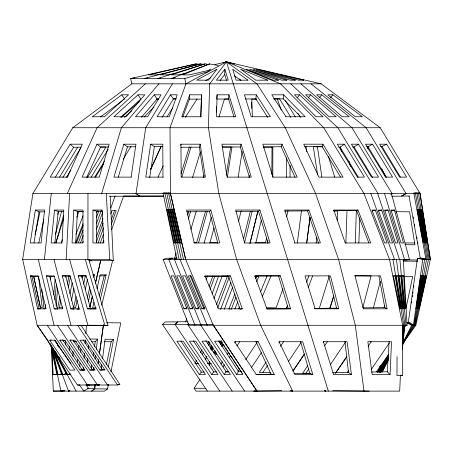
<?xml version="1.0" encoding="UTF-8"?>
<svg xmlns="http://www.w3.org/2000/svg" width="453" height="453" viewBox="0 0 453 453"><rect width="100%" height="100%" fill="white"/><g stroke="black" fill="none" stroke-linecap="round" stroke-linejoin="round"><path stroke-width="0.68" d="M88.68 260.826L91.489 260.809L87.922 259.422L87.967 193.578M92.973 210.039L92.95 242.961L103.828 242.961L102.152 210.039L92.973 210.039L96.749 211.274L102.406 211.206M272.814 177.383L272.831 147.27L263.227 147.219M286.375 177.395L286.398 157.735M65.549 345.022L65.566 340.803M72.99 356.386L73.007 351.454M397.043 356.641L396.975 375.56L402.451 375.412L402.638 325.271L389.523 259.422L364.031 193.578L323.725 127.729L280.622 83.833L226.5 61.885L214.835 64.586M96.54 242.853L96.749 211.274M271.84 174.314L272.015 146.993M290.011 177.117L290.09 165.209M69.326 350.412L69.337 346.098M226.5 80.311L224.699 74.502L224.818 69.201L216.381 80.175L228.21 80.175L224.818 69.201M200.968 116.755L201.562 94.807L189.728 94.807L181.755 116.755L201.081 116.755M217.089 94.807L216.494 116.755L235.707 116.755L228.924 94.807L217.089 94.807L216.777 98.454M200.628 116.925L201.562 94.807M216.308 112.095L216.483 106.608M337.219 220.192L337.513 211.07L333.38 211.019M355.316 242.842L356.324 211.268M402.485 349.642L403.232 325.271M345.865 243.182L347.021 210.232M358.855 242.961L359.812 217.746M390.05 374.654L391.522 341.732L367.853 341.732L372.213 374.654L390.05 374.654L387.304 371.766L389.116 341.488M400.412 375.005L399.693 391.115L196.03 391.115L194.144 388.227L199.937 379.388M402.451 329.473L402.638 325.271M66.166 259.422L69.615 193.578M73.765 210.039L72.044 242.961L82.922 242.961L82.944 210.039L73.765 210.039L77.508 211.472L83.165 211.415M75.674 243.046L77.508 211.472M402.474 347.87L403.827 325.271M402.479 348.249L403.108 337.808M87.474 362.949L87.757 358.719M88.409 348.85L88.641 345.328M79.751 366.352L79.988 362.83M80.691 352.264L80.923 348.748M83.142 370.305L83.318 367.377M84.032 358.357L84.36 353.329M85.124 343.601L85.357 339.982M85.855 333.765L86.455 325.231M182.712 117.197L189.377 99.133L189.728 94.807M77.537 362.745L77.825 359.246M78.635 349.439L78.981 345.231M234.014 116.987L228.555 99.031L228.924 94.807M404.427 325.271L402.462 347.559L405.022 325.271M267.678 117.355L255.905 98.952L256.279 94.807L244.444 94.807L251.234 116.755L270.447 116.755L256.279 94.807M53.686 294.926L55.124 279.456M56.07 305.758L57.707 288.176M54.938 299.767L56.393 284.042M300.786 116.851L283.255 98.862L283.64 94.807L271.806 94.807L285.973 116.755M44.405 259.422L51.257 193.578M54.558 210.039L51.132 242.961L62.016 242.961L63.737 210.039L54.558 210.039L58.261 211.67L63.918 211.613M54.802 243.233L58.261 211.67M101.246 368.906L101.778 364.761M102.576 358.544L105.068 339.201L113.595 339.325L108.295 366.958M297.338 242.989L301.488 210.668M316.143 243.165L316.868 237.548M93.573 370.158L93.93 367.394M95 359.116L95.447 355.662M96.251 349.45L97.588 339.099L89.717 338.991M306.641 243.306L310.056 217.349M306.755 242.797L310.073 217.553M95.204 384.518L94.632 388.691L91.738 391.115L94.671 388.827L95.243 384.648M98.108 363.782L98.68 359.608M99.445 354.042L103.454 324.829M98.075 363.657L98.55 360.18M99.411 353.923L103.431 324.722M408.215 322.904L417.456 258.335L419.365 258.284L424.665 259.422L414.002 325.271M411.364 303.017L411.562 301.641M412.258 296.823L412.457 295.447M412.751 293.38L412.949 292.004M413.646 287.185L413.844 285.809M413.391 325.271L422.768 259.422L430.35 259.422L420.101 193.578L380.22 127.729L321.171 83.833L226.5 61.885L223.091 62.769M91.313 368.482L91.817 365.05M93.114 356.137L93.618 352.706M94.518 346.534L95.221 341.732L97.588 339.099M131.127 177.117L135.951 144.19L123.799 144.19L113.935 177.117L131.33 177.117M109.4 196.268L139.609 196.177L136.047 193.578L145.702 127.729L172.423 83.833M162.989 177.117L162.78 144.19L150.623 144.19L145.798 177.117L163.414 177.117M149.705 177.553L154.388 146.619L150.623 144.19M227.344 177.265L231.93 147.066L222.327 147.021M249.042 177.35L249.354 175.294M79.196 385.107L77.44 385.005L37.157 325.271L22.65 259.422L32.899 193.578L72.78 127.729L131.829 83.833L321.171 83.833M35.351 210.039L30.226 242.961L41.104 242.961L44.53 210.039L35.351 210.039L39.009 211.862L44.671 211.806M238.176 177.151L242.162 151.404M226.24 175.056L230.679 146.936M34.026 242.757L39.009 211.862M421.686 275.883L416.358 308.81L416.047 308.81L420.735 275.883L421.686 275.883L420.361 275.6M423.261 275.883L417.287 308.81L416.981 308.81L422.309 275.883L423.261 275.883L421.941 275.577M414.62 325.271L426.556 259.422L421.29 258.142M57.503 308.867L59.949 296.472M59.32 308.148L60.957 299.897M65.453 277.219L65.725 275.843M51.302 346.285L53.307 391.115L104.547 391.115L107.514 388.951L108.341 384.818M110.962 371.737L120.77 322.864L106.466 322.763M68.307 287.598L70.391 277.276M71.438 300.735L73.935 288.346M415.231 325.271L428.453 259.422M69.932 293.85L72.197 282.797M106.427 364.365L111.166 341.732L113.595 339.325M406.013 308.176L412.683 276.5L403.544 276.375M38.805 242.989L43.748 219.609M62.214 308.125L62.503 306.749M67.304 284.116L69.049 275.883M35.102 234.733L39.938 212.095M77.225 300.107L75.6 307.678L72.825 307.649M81.942 278.085L82.537 275.333M85.198 289.846L87.412 279.524M78.103 309.088L78.697 306.279M83.533 284.354L85.492 275.362M402.349 344.331L415.843 325.271L430.35 259.422L419.863 192.904L413.815 192.904L425.95 259.422M267.372 243.306L267.978 240.588M73.522 308.125L76.144 296.46M88.318 301.613L90.821 290.6M93.794 277.525L94.417 274.773L93.092 274.756M93.924 302.361L92.678 307.87L96.144 307.91M97.055 288.595L100.181 274.829L106.155 274.897L100.328 299.167M266.585 238.046L265.492 242.797L255.911 242.797M286.562 216.896L287.989 210.724M92.429 296.098L89.87 307.089L92.429 296.16M87.282 297.836L89.892 286.857M244.444 243.148L252.14 211.211M255.769 243.227L261.341 220.124M101.698 305.158L112.655 260.498M250.016 243.301L257.91 211.047M250.011 243.374L257.904 211.132M243.533 238.72L250.283 211.574M99.241 295.775L104.23 275.883L106.155 274.897M180.651 145.424L180.968 144.19L200.181 144.19L205.379 177.117L181.177 177.117L180.968 144.19M238.471 221.324L241.115 211.132M362.83 307.638L371.092 275.939L354.931 275.713M384.036 307.927L384.739 305.226M373.329 308.051L380.361 281.239M57.741 214.433L58.647 211.07M55.442 234.212L61.693 211.109M56.138 242.899L63.573 215.305M203.958 177.35L199.377 147.174L200.181 144.19M198.584 242.825L207.236 211.551M209.909 242.91L214.048 227.955M204.093 243.238L211.341 217.338M205.464 211.574L196.585 242.797L193.844 242.797M190.894 229.445L196.2 211.455M101.665 193.578L121.393 127.729L158.89 83.833M176.483 258.714L176.885 257.366M188.329 219.037L190.537 211.642M249.444 177.219L240.277 146.97L241.104 144.19L221.891 144.19L227.089 177.117L251.285 177.117L241.104 144.19M181.863 177.129L191.03 146.851M174.456 258.754L176.081 253.374M187.667 215.079L188.68 211.721M203.556 177.219L204.167 175.203M118.267 177.129L127.469 146.851L123.799 144.19M218.986 116.987L224.445 99.031L229.314 99.043M192.559 177.553L200.39 151.908M181.047 173.754L189.36 146.88M329.11 276.726L319.269 308.419L314.456 308.357M329.909 308.051L333.725 295.934M329.897 308.334L333.714 296.217M170.034 194.807L170.43 193.578L170.005 127.729L185.951 83.833L184.79 78.533L130.668 78.533L131.829 83.833M61.263 243.114L62.338 239.813M77.186 212.989L77.627 211.642L83.193 211.783M55.883 242.287L63.63 218.771M294.994 177.18L281.177 146.744L282.026 144.19L262.814 144.19L272.995 177.117L297.196 177.117L282.026 144.19M206.081 279.988L207.446 276.024M111.291 224.495L116.166 210.628L111.931 210.594L110.747 213.895M185.543 321.947L186.727 318.618M111.71 229.467L123.55 196.166M96.234 242.253L103.091 223.103M100.34 242.944L103.414 234.36M102.899 242.961L103.845 240.328M111.195 219.915L114.513 210.696M210.135 289.325L214.892 276.104M213.98 298.669L222.078 276.188L228.844 276.262M283 288.703L276.092 307.864L266.477 307.746M306.551 282.366L308.935 275.758M98.108 242.921L103.607 227.723M110.775 207.978L115.079 196.075M96.353 217.746L98.765 211.143M96.364 229.671L102.627 212.502M212.049 294.037L218.567 276.137M286.387 308.493L287.349 305.854M286.364 308.77L287.564 305.469M96.268 237.038L103.029 218.601M96.37 223.731L101.24 210.543M308.216 287.74L312.598 275.883M78.397 242.774L83.063 230.226M82.74 242.808L83.233 241.489M209.026 286.421L212.938 275.883M96.602 212.672L97.338 210.696M80.509 242.785L83.239 235.498M217.587 308.006L229.025 277.593M224.269 309.41L232.723 286.93M340.577 177.106L322.077 146.5L322.949 144.19L303.731 144.19L318.901 177.117L343.102 177.117L322.949 144.19M76.483 242.961L83.244 225.181M220.6 309.376L230.928 282.242M75.945 234.235L83.058 215.775M76.761 217.281L79.06 211.353M75.662 242.797L83.041 223.686M216.347 304.858L227.57 275.883M231.183 309.49L236.013 297.174M238.618 308.923L239.377 306.981M234.886 309.048L237.751 301.783M234.909 293.963L228.918 308.81L230.05 309.15M256.653 281.783L258.771 276.596L254.711 276.551M260.486 292.049L267.128 275.86M255.571 278.346L256.381 276.387M255.747 278.465L256.29 277.174M262.083 297.191L271.019 275.883M67.401 177.117L82.299 144.19L70.147 144.19L50.209 177.117L67.44 177.117L68.171 175.917M67.282 193.578L97.089 127.729L145.356 83.833M96.976 144.19L82.072 177.117L99.264 177.117L109.128 144.19L96.976 144.19L100.549 147.066L108.68 147.004M158.006 177.18L163.188 165.764M86.659 177.474L100.549 147.066M150.719 169.196L160.957 146.795M150.707 169.309L161.24 146.274M381.919 372.366L388.459 359.235M382.343 371.839L388.3 359.886M404.291 327.791L405.543 325.277M402.349 343.629L403.295 341.732L404.359 341.732L402.315 344.62M402.519 343.629L411.675 325.271L415.843 325.271M208.539 345.022L209.79 342.53M202.236 354.484L203.522 351.964M207.701 343.776L208.986 341.256M196.528 360.378L194.898 363.516L197.734 363.306M200.441 352.853L202.066 349.722M210.164 347.57L211.46 345.078M211.806 350.118L213.103 347.627M205.215 359.642L206.851 356.539M210.787 349.104L212.1 346.624M205.215 359.699L206.857 356.596M210.792 349.155L212.1 346.675M208.742 345.316L210.073 342.847M213.289 352.661L214.631 350.169M218.992 342.072L219.665 340.82M216.228 352.717L215.56 353.963L216.936 353.991M220.588 344.614L221.93 342.123M209.779 361.607L208.759 363.47L207.383 363.459M214.195 353.55L215.549 351.069M219.965 343.012L220.985 341.149M209.779 361.664L208.759 363.527L211.517 363.549M214.195 353.606L215.549 351.126M219.965 343.063L221.324 340.582M388.583 357.423L380.486 372.145L379.337 372.049L388.402 356.992M380.769 372.264L388.532 358.142M380.707 372.049L388.578 357.745M402.468 343.561L403.142 342.343M402.547 343.731L412.717 325.271L407.943 322.564L409.042 322.462M402.474 344.172L403.816 341.732M222.349 346.772L223.691 344.359M211.851 350.254L212.882 348.402M220.99 344.393L222.366 342.004M388.481 356.296L379.053 371.936L377.904 371.845L388.351 355.888M379.093 372.151L388.589 356.398M402.575 343.527L403.657 341.732M402.462 343.997L413.759 325.271L412.009 324.184M402.553 344.127L403.997 341.732M59.507 177.219L77.656 147.219M66.495 177.316L70.844 170.124M123.307 159.105L130.923 146.5M62.888 177.434L80.9 147.695M55.379 177.191L73.624 147.27L81.081 147.214M87.389 177.616L105.979 147.066L101.076 146.999M91.132 177.225L108.125 149.337M94.739 177.1L104.569 160.94M170.47 94.807L157.112 116.755L169.263 116.755L177.236 94.807L170.47 94.807L173.425 98.901L176.149 98.884M95.526 177.117L103.59 163.946M162.14 117.321L173.425 98.901M185.322 117.355L197.095 98.952M167.027 116.755L172.774 107.859M220.951 364.082L222.48 361.721M227.066 354.631L228.595 352.264M234.711 342.808L235.475 341.63M236.636 374.472L242.831 374.472L220.809 341.188L214.507 341.188L236.636 374.472L238.527 371.562L241.273 371.528M209.201 365.243L210.362 363.47M221.557 346.381L223.103 344.02M266.183 361.953L259.314 372.434L270.452 372.621M278.776 342.745L279.541 341.579M388.453 355.209L377.626 371.743L376.477 371.658L388.572 354.552M377.366 372.394L388.623 355.209M402.468 344.082L414.801 325.271M402.638 344.082L404.178 341.732M237.938 371.471L239.49 369.11M245.713 359.648L256.987 342.508M222.938 367.009L224.495 364.659M229.178 357.604L230.736 355.254M236.976 345.849L239.705 341.732M307.717 365.65L302.683 373.238L310.345 373.391M323.216 342.292L323.991 341.126M251.302 367.836L261.415 352.627M288.267 361.732L301.069 342.519M347.275 372.394L348.453 370.639M262.91 372.343L267.581 365.412M280.441 346.352L283.555 341.732M292.785 371.12L304.252 354.155M293.125 370.95L304.586 353.963M330.192 364.903L345.543 342.128M371.262 369.433L389.32 342.961M305.622 373.499L308.793 368.878M324.631 345.775L327.406 341.732M335.277 373.283L346.822 356.437M335.645 373.164L346.783 356.885M368.034 346.352L371.256 341.732L370.158 341.347M224.195 374.472L230.39 374.472L208.261 341.188L201.964 341.188L224.195 374.472L226.132 371.737L228.873 371.698M379.676 366.89L380.486 365.741M297.162 98.029L299.501 94.807L323.046 116.755L315.984 116.755L294.433 94.807L299.501 94.807M63.697 341.222L64.445 340.209M308.233 97.973L310.633 94.807L336.171 116.755L329.11 116.755L305.565 94.807L310.633 94.807M234.682 64.1L226.5 61.885L209.62 83.833L208.437 127.729L218.833 193.578L236.636 259.422L260.628 325.271L292.649 391.115L290.079 390.713M220.062 80.538L224.699 74.502M211.755 374.472L217.95 374.472L195.719 341.188L189.422 341.188L211.755 374.472L213.731 371.919L216.472 371.879M319.716 97.395L321.766 94.807L349.297 116.755L342.236 116.755L316.698 94.807L321.766 94.807M187.723 324.552L188.516 323.578L187.723 324.552L232.191 391.115M330.373 97.848L332.898 94.807L362.423 116.755L355.362 116.755L327.83 94.807L332.898 94.807M186.698 211.811L209.496 211.642L210.86 210.039L219.762 242.961L194.28 242.961L186.664 210.039L210.86 210.039M154.246 94.807L135.498 116.755L147.65 116.755L161.013 94.807L154.246 94.807L157.123 98.986L158.482 98.981M199.314 374.472L205.509 374.472L183.176 341.188L176.874 341.188L199.314 374.472L201.33 372.117L204.071 372.077M141.5 117.202L157.123 98.986M219.796 391.115L175.13 324.552L177.548 321.8L188.023 321.732M175.13 324.552L177.57 321.879L165 321.975L162.536 324.552L207.406 391.115M144.071 117.078L153.833 107.112M138.023 94.807L113.884 116.755L126.042 116.755L144.784 94.807L138.023 94.807L140.826 99.065L120.736 117.276M235.707 211.443L258.51 211.268L259.903 210.039L270.084 242.961L244.603 242.961L235.702 210.039L259.903 210.039M121.285 117.321L139.399 101.732M124.326 117.321L131.761 110.917M121.795 94.807L92.27 116.755L104.428 116.755L128.561 94.807L121.795 94.807L124.524 99.133L123.409 99.96M100.532 116.931L122.293 100.793M338.651 147.197L340.05 147.174L344.382 144.19L364.484 177.117L357.174 177.117M352.627 146.987L354.025 146.97L358.476 144.19L378.527 177.117L371.517 177.117L351.415 144.19L358.476 144.19M390.939 194.275L392.066 193.578L351.97 127.729L300.9 83.833M390.928 194.252L392.066 193.578M284.727 211.058L307.536 210.871L308.946 210.039L320.407 242.961L294.586 242.961M92.978 275.605L94.417 274.773M311.035 83.833L366.092 127.729L406.081 193.578L401.471 196.177L391.698 196.251M366.607 146.766L368.006 146.744L372.576 144.19L392.57 177.117L385.56 177.117L365.514 144.19L372.576 144.19M208.884 70.198L210.73 69.201M185.951 83.833L226.5 61.885L230.515 63.188M205.753 80.487L210.668 77.825M55.311 351.67L67.774 374.654L70.181 373.357M406.081 193.578L401.426 196.081L409.801 196.013M380.588 146.523L381.992 146.5L386.669 144.19L406.613 177.117L399.603 177.117L379.608 144.19L386.669 144.19M201.874 308.81L204.92 308.81L191.109 275.883L188.295 275.883L201.874 308.81L204.348 307.774M218.318 65.566L209.569 63.896L182.525 74.875L189.292 74.875L209.932 70.079M225.198 62.412L226.5 61.885L256.959 83.833L285.294 127.729L315.633 193.578L338.561 259.422L355.299 325.271L364.008 391.115M174.399 259.422L176.636 258.538L174.399 259.422L201.109 325.271M195.9 308.81L198.941 308.81L185.362 275.883L182.542 275.883L195.9 308.81L198.38 307.83M171.257 78.533L209.569 63.896M195.017 325.271L168.759 259.422L172.129 258.17M189.92 308.81L192.967 308.81L179.609 275.883L176.789 275.883L189.92 308.81L193.029 307.661M168.759 259.422L172.134 258.204M52.973 348.317L62.888 374.654L66.098 373.493M51.693 346.341L68.545 391.115L69.824 390.65M403.329 259.422L407.1 325.271L188.924 325.271L163.12 259.422L166.5 258.244L177.055 258.136M372.162 211.126L375.305 210.039L387.122 242.961L384.631 242.961L371.885 210.039L375.305 210.039M183.941 308.81L186.987 308.81L173.856 275.883L171.036 275.883L183.941 308.81L187.061 307.734M223.822 62.797L226.5 61.885L328.329 391.115M209.195 64.502L205.056 63.896L171.251 74.875L178.018 74.875L185.628 73.533M205.056 63.896L157.729 78.533L160.504 78.041M378.51 211.019L381.686 210.039L392.57 242.961L390.078 242.961L378.261 210.039L381.686 210.039M184.79 78.533L208.272 71.529M333.748 210.656L356.562 210.464L357.983 210.039L370.73 242.961L345.248 242.961L333.782 210.039L357.983 210.039M223.793 62.684L226.5 61.885M404.478 259.422L403.181 259.784L404.478 259.422L384.569 193.578M204.75 64.4L200.543 63.896L159.977 74.875L166.744 74.875L173.686 73.89M384.857 210.905L388.068 210.039L398.017 242.961L395.526 242.961L384.642 210.039L388.068 210.039M68.545 391.115L69.858 390.763M200.543 63.896L144.196 78.533L147.684 78.018M77.44 385.005L117.508 385.005L119.835 384.404L81.155 325.486M391.409 193.578L409.461 259.422L403 260.702M69.921 340.203L74.977 340.203L94.977 370.073L89.966 370.073L69.921 340.203L71.042 339.937M200.181 64.309L196.036 63.896L148.697 74.875L155.464 74.875L163.12 73.969M390.565 210.934L394.444 210.039L403.47 242.961L400.979 242.961L391.024 210.039L394.444 210.039M196.036 63.896L130.668 78.533L134.864 78.001M173.329 78.069L175.396 77.61M100.005 370.073L105.017 370.073L85.062 340.203L80.011 340.203L100.005 370.073L104.841 369.523M240.639 309.156L242.344 308.81L230.345 275.883L204.864 275.883L218.674 308.81L242.344 308.81M52.656 349.274L58.001 374.654L62.027 373.912M51.251 345.163L60.923 391.115L62.939 390.746M204.337 276.483L228.391 276.217L230.345 275.883M59.83 340.203L64.887 340.203L84.938 370.073L79.926 370.073L59.83 340.203L60.957 340.016M108.658 384.812L107.491 385.005L67.491 325.271M89.966 370.073L94.807 369.733M57.378 325.271L97.474 385.005L99.23 384.79M393.079 276.115L395.095 275.883L400.486 308.81L399.931 308.81L393.374 275.883L395.095 275.883M49.745 340.203L54.802 340.203L74.892 370.073L69.887 370.073L49.745 340.203L51.149 340.067M60.923 391.115L65 390.741L53.307 391.115M418.017 209.643L419.342 209.535L424.999 242.797L424.45 242.797L418.583 209.535L419.342 209.535M395.939 276.041L397.966 275.883L402.185 308.81L401.63 308.81L396.239 275.883L397.966 275.883M97.474 385.005L99.813 384.829L87.457 385.005L47.271 325.271M419.427 209.631L420.752 209.535L426.199 242.797L425.65 242.797L419.993 209.535L420.752 209.535M404.625 325.362L405.984 325.271L399.874 259.422M404.62 325.339L405.984 325.271M398.804 275.973L400.831 275.883L403.889 308.81L403.329 308.81L399.104 275.883L400.831 275.883M405.056 325.333L407.1 325.271M79.926 370.073L84.768 369.948M255.945 374.546L271.053 374.155L274.269 374.654L258.255 341.732L256.925 341.251M293.912 373.617L309.739 373.238L312.859 374.654L302.678 341.732L279.008 341.732L295.022 374.654L312.859 374.654M332.649 372.757L348.499 372.434L351.454 374.654L347.1 341.732L323.431 341.732L333.618 374.654L351.454 374.654M371.437 372.026L387.304 371.766M38.862 309.139L37.599 308.81L30.351 275.883L33.782 276.585L39.003 276.511M56.098 309.178L54.201 308.81L46.319 275.883L49.768 276.37L54.337 276.307M65.753 276.154L73.981 309.206L70.81 308.81L62.293 275.883L70.317 276.092M96.229 308.918L87.412 308.81L78.267 275.883L86.297 275.871M76.8 309.173L79.62 309.139M281.738 390.713L253.742 391.075L256.97 391.115L212.916 324.552L162.536 324.552M255.028 275.917L280.401 275.883L290.583 308.81L266.919 308.81L254.92 275.883L280.401 275.883M363.244 307.836L384.846 307.593L387.072 308.81L380.514 275.883L354.875 275.883M266.726 308.963L290.583 308.81M314.274 308.402L336.562 308.142L338.827 308.81L330.458 275.883L304.977 275.883L315.158 308.81L338.827 308.81M117.831 384.427L119.835 384.404M86.461 385.073L89.796 385.039L87.457 385.005M127.469 146.851L135.6 146.778M154.388 146.619L162.519 146.54M401.669 275.9L403.697 275.883L405.588 308.81L405.027 308.81L401.975 275.883L403.697 275.883M89.139 260.713L108.007 325.345L87.91 325.271L69.626 259.422M79.099 325.639L91.087 325.56L87.91 325.271M52.016 350.135L53.114 374.654L57.203 374.625M180.855 147.265L199.377 147.174M222.446 147.061L240.277 146.97M263.34 146.846L281.177 146.744M304.931 146.602L322.077 146.5M110.181 196.109L113.284 260.617L91.506 260.718L87.922 259.422M216.727 99.065L228.555 99.031M245.469 98.981L255.905 98.952M273.51 98.896L283.255 98.862M163.533 196.002L139.643 196.081L136.047 193.578M189.377 99.133L201.206 99.105M285.764 116.755L305.186 116.755L283.64 94.807M72.78 127.729L380.22 127.729M344.382 144.19L337.321 144.19L357.474 177.117M32.899 193.578L420.101 193.578M166.987 209.535L167.904 209.535L175.051 242.797L173.963 242.797L166.987 209.535L168.278 209.677M168.912 209.535L169.83 209.535L177.146 242.797L176.058 242.797L168.912 209.535L170.198 209.665M170.832 209.535L171.749 209.535L179.241 242.797L178.154 242.797L170.832 209.535L172.123 209.66M172.757 209.535L173.675 209.535L181.336 242.797L180.249 242.797L172.757 209.535L174.048 209.654M308.946 210.039L284.744 210.039L294.926 242.961M209.971 242.797L217.502 242.797M405.044 242.961L414.88 242.961M22.65 259.422L109.683 259.422L113.284 260.617M163.12 259.422L409.461 259.422M30.351 275.883L38.177 275.883L46.059 308.81L37.599 308.81M46.319 275.883L54.15 275.883L62.661 308.81L54.201 308.81M62.293 275.883L70.124 275.883L79.264 308.81L70.81 308.81M78.267 275.883L86.098 275.883L95.866 308.81L87.412 308.81M99.586 275.883L104.23 275.883M387.072 308.81L363.402 308.81L355.033 275.883M108.007 325.345L37.157 325.271L48.199 340.866M402.564 337.808L403.595 337.808M73.386 341.732L76.653 341.732M91.296 341.732L95.221 341.732M104.632 341.732L111.166 341.732M258.255 341.732L234.586 341.732L256.426 374.654L274.269 374.654M195.588 363.516L198.346 363.516M207.989 363.516L210.056 363.516M53.114 374.654L56.919 374.654L50.419 343.787M58.001 374.654L61.806 374.654L50.657 345.022M62.888 374.654L66.693 374.654L49.853 343.595M67.774 374.654L70.945 374.654M400.826 375.412L402.451 375.412M138.42 196.177L163.663 196.228M173.227 98.873L176.007 98.884M256.664 99.116L251.794 99.105L252.372 116.925M123.703 196.041L138.431 196.081M274.133 98.873L279.575 98.901L290.86 117.321M403.663 261.143L417.728 261.2M156.613 99.105L158.505 99.116M405.82 259.892L417.774 259.971M194.144 388.227L205.99 388.312M322.819 146.829L313.334 146.744L317.587 174.903M368.532 147.185L367.179 147.174L368.046 149.077M405.061 244.694L414.914 244.779L409.603 211.817L395.82 211.681M87.197 388.623L94.632 388.691M94.671 388.827L107.514 388.951M58.737 307.491L62.899 307.536M332.779 390.713L369.223 391.115M225.719 371.902L228.505 371.941M215.475 353.952L216.613 353.98M180.249 242.797L181.472 242.944M178.154 242.797L179.377 242.95M176.058 242.797L177.282 242.955M173.963 242.797L175.186 242.967M417.456 258.335L422.768 259.422M424.665 259.422L419.37 258.238L421.279 258.187L426.556 259.422M324.263 390.741L325.928 391.115L324.829 390.622M291.381 390.718L292.649 391.115M411.675 325.271L406.794 322.757L407.893 322.655L412.717 325.271M409.631 322.813L413.759 325.271M409.676 322.74L410.843 323.465M234.28 75.719L241.053 80.6M70.147 144.19L73.624 147.27M290.764 83.833L337.847 127.729L378.051 193.578M239.563 78.89L240.407 79.988M54.303 340.005L70.951 363.544M85.979 384.784L88.414 388.227L83.777 391.115L79.281 384.761M57.667 345.52L58.879 347.23M48.273 341.732L53.998 349.818M54.813 350.973L56.857 353.861M58.907 356.749L60.13 358.482M77.605 325.271L117.508 385.005M256.97 391.115L213.289 325.271L185.673 259.422L170.43 193.578M200.322 324.552L244.58 391.115M180.883 340.967L201.33 372.117M193.374 340.792L213.731 371.919M205.86 340.628L226.132 371.737M223.312 344.308L224.852 346.675M225.622 347.859L227.548 350.82M228.323 352.004L229.864 354.371M231.019 356.149L232.559 358.516M233.329 359.699L242.185 373.317M218.725 341.064L238.527 371.562M62.639 339.739L82.265 369.999M83.176 339.937L102.338 369.574M73.103 340.129L92.304 369.784M297.802 113.199L300.345 117.355M285.339 100.566L295.299 116.851M354.025 146.97L372.564 177.514M340.05 147.174L358.261 177.1M368.006 146.744L386.505 177.316M381.992 146.5L400.452 177.106M55.323 340.186L58.975 346.93M52.582 347.632L76.161 391.115M255.894 341.415L271.053 374.155M381.873 168.884L385.599 177.117M190.215 275.713L204.003 309.031M180.034 259.422L207.202 325.271M356.562 210.464L368.81 242.819M277.213 98.799L281.319 110.107M370.877 193.578L394.506 259.422M228.391 276.217L240.067 309.274M307.536 210.871L318.533 243.21M377.723 193.578L399.489 259.422M340.254 146.97L341.681 151.676M328.391 156.268L334.733 177.129M258.51 211.268L268.051 242.899M348.906 160.991L350.514 166.364M278.448 275.651L288.306 308.703M85.283 259.422L104.824 325.271M300.52 341.313L309.739 373.238M81.727 275.939L90.589 308.991M209.496 211.642L217.814 243.261M53.969 259.422L70.991 325.271M328.685 275.769L336.562 308.142M38.307 259.422L54.071 325.271M185.673 259.422L170.345 192.91L163.001 192.91L176.947 259.422M49.768 276.37L57.367 309.427M168.505 192.91L183.493 259.422M33.681 276.624L40.544 307.593L42.248 307.864L38.55 276.234M31.857 275.962L39.145 308.94M166.67 192.91L181.308 259.422M164.835 192.91L179.128 259.422M33.782 276.585L40.6 308.952M378.872 275.939L384.846 307.593M409.036 196.177L420.367 258.623M413.147 216.981L413.402 218.369M414.529 224.626L414.778 226.013M416.783 237.129L417.037 238.521M417.66 241.993L417.915 243.386M415.327 192.904L427.054 259.422M416.839 192.904L428.153 259.422M418.351 192.904L429.251 259.422M392.972 259.422L403.753 325.271M305.956 146.234L306.783 151.783M317.349 146.251L321.873 177.117M396.426 259.422L404.869 325.271M45.266 304.699L45.668 308.142M41.761 289.24L44.088 309.161M344.931 341.324L348.499 372.434M396.16 211.438L396.245 212.842M106.325 193.578L109.683 259.422M251.642 102.35L251.806 108.527M50.345 276.358L50.391 279.875M423.889 275.883L417.915 308.81L418.221 308.81L424.835 275.883L423.889 275.883M425.463 275.883L418.849 308.81L419.155 308.81L426.409 275.883L425.463 275.883M100.736 260.367L95.3 283.731L100.736 260.43M216.93 69.201L208.488 80.175L196.653 80.175L216.93 69.201M401.635 375.412L400.271 375.429L401.635 375.412M247.938 80.175L236.104 80.175L232.706 69.201L247.938 80.175M267.661 80.175L255.826 80.175L240.6 69.201L267.661 80.175M278.363 80.175L273.295 80.175L246.234 69.201L278.363 80.175M286.811 80.175L281.743 80.175L249.609 69.201L286.811 80.175M295.254 80.175L290.186 80.175L252.989 69.201L295.254 80.175M303.703 80.175L298.635 80.175L256.37 69.201L303.703 80.175M417.932 209.535L417.173 209.535L423.244 242.797L423.793 242.797L417.932 209.535M422.156 209.535L421.403 209.535L426.851 242.797L427.4 242.797L422.156 209.535"/></g></svg>
